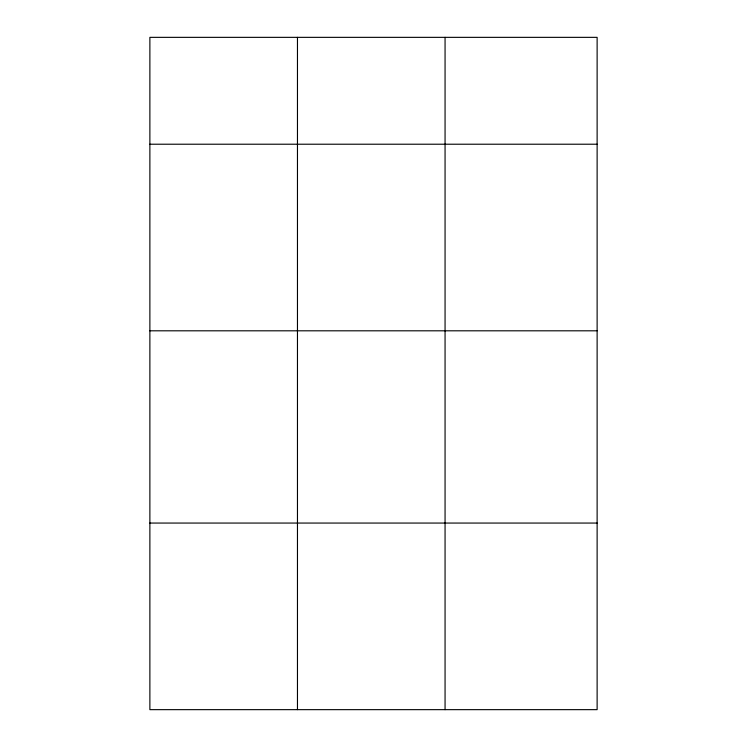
<?xml version="1.0" encoding="UTF-8"?>
<svg xmlns="http://www.w3.org/2000/svg" width="747" height="747" viewBox="0 0 747 747"><rect width="100%" height="100%" fill="white"/><g stroke="black" fill="none" stroke-linecap="round" stroke-linejoin="round"><path stroke-width="1.12" d="M597.124 330.809L597.124 37.35L149.876 37.35L149.876 709.65L597.124 709.65L597.124 330.809L149.876 330.809M149.876 144.218L597.124 144.218M149.876 523.059L597.124 523.059M445.063 37.35L445.063 709.65M297.465 37.35L297.465 709.65"/></g></svg>
